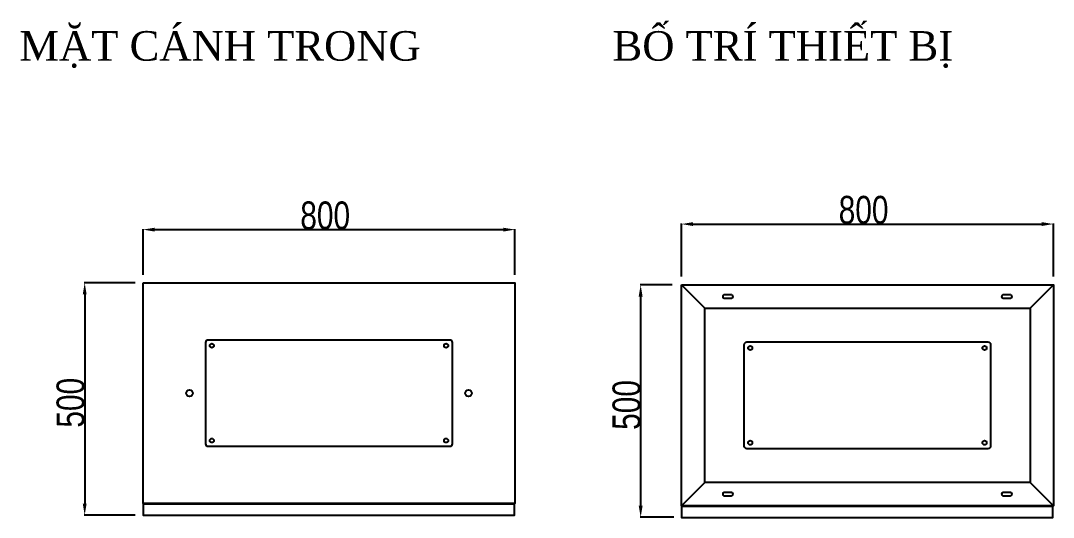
# Model space of a CAD drawing. Header units: inches. Extents: x 21 to 136330, y 8 to 58290.
# Drawn here: x 94135 to 96356, y 22665 to 23733 of the extents above; entities that cross this region are included whole.
import ezdxf

# ---------------------------------------------------------------- set-up
doc = ezdxf.new("R2010")
doc.units = ezdxf.units.IN
doc.header["$MEASUREMENT"] = 0
doc.layers.add('1-EMC-ACESS', color=4, linetype='Continuous')
doc.layers.add('@.DM. KÍCH THƯỚC', color=8, linetype='Continuous', transparency=0.2)
doc.layers.add('@.DM. KÍCH THƯỚC @ 1', color=8, linetype='Continuous', transparency=0.2)
doc.styles.add('ARIAL', font='arial.ttf')
doc.styles.add('roman', font='roman.shx', dxfattribs={"width": 0.8})
doc.dimstyles.new('Kích thước Duy Mạnh', dxfattribs={"dimtxt": 30, "dimasz": 25, "dimexe": 1.25, "dimexo": 20, "dimtad": 1, "dimdec": 1, "dimtxsty": 'roman', "dimcen": 2.5, "dimclrd": 8, "dimclre": 8, "dimclrt": 2, "dimadec": 0, "dimazin": 0, "dimtfac": 1, "dimtdec": 1, "dimtix": 1, "dimtmove": 0, "dimatfit": 3, "dimfxl": 1, "dimtfillclr": 1, "dimarcsym": 0})

# ---------------------------------------------------------------- blocks, each defined once
blk = doc.blocks.new('*D1585')
at = {"layer": '@.DM. KÍCH THƯỚC', "color": 8, "lineweight": -2, "transparency": 16777216}
for p, q in [((94398.2, 23186.5), (94398.2, 23285)), ((95198.2, 23186.5), (95198.2, 23285))]:
    blk.add_line(p, q, dxfattribs=at)
at = {"layer": '@.DM. KÍCH THƯỚC', "lineweight": -2, "transparency": 16777216}
blk.add_line((94423.2, 23283.8), (95173.2, 23283.8), dxfattribs=at)
at = {"layer": '@.DM. KÍCH THƯỚC', "transparency": 16777216}
for points in [[(94423.2, 23287.9), (94423.2, 23279.6), (94398.2, 23283.8)], [(95173.2, 23287.9), (95173.2, 23279.6), (95198.2, 23283.8)]]:
    blk.add_solid(points, dxfattribs=at)
at = {"layer": 'Defpoints', "color": 0, "transparency": 16777216}
for p in [(95198.2, 23283.8), (94398.2, 23166.5), (95198.2, 23166.5)]:
    blk.add_point(p, dxfattribs=at)
at = {"layer": '@.DM. KÍCH THƯỚC', "color": 2, "transparency": 16777216, "insert": (94736.5, 23344.4), "char_height": 60, "attachment_point": 1, "style": 'roman'}
blk.add_mtext('800', dxfattribs=at)
blk = doc.blocks.new('*D1586')
at = {"layer": '@.DM. KÍCH THƯỚC', "color": 8, "lineweight": -2, "transparency": 16777216}
for p, q in [((94381.2, 23169.5), (94271.5, 23169.5)), ((94381.2, 22669.5), (94271.5, 22669.5))]:
    blk.add_line(p, q, dxfattribs=at)
at = {"layer": '@.DM. KÍCH THƯỚC', "lineweight": -2, "transparency": 16777216}
blk.add_line((94272.7, 23144.5), (94272.7, 22694.5), dxfattribs=at)
at = {"layer": '@.DM. KÍCH THƯỚC', "transparency": 16777216}
for points in [[(94268.6, 23144.5), (94276.9, 23144.5), (94272.7, 23169.5)], [(94268.6, 22694.5), (94276.9, 22694.5), (94272.7, 22669.5)]]:
    blk.add_solid(points, dxfattribs=at)
at = {"layer": 'Defpoints', "color": 0, "transparency": 16777216}
for p in [(94401.2, 23169.5), (94272.7, 22669.5), (94401.2, 22669.5)]:
    blk.add_point(p, dxfattribs=at)
at = {"layer": '@.DM. KÍCH THƯỚC', "color": 2, "transparency": 16777216, "insert": (94212.1, 22857.8), "char_height": 60, "attachment_point": 1, "rotation": 90, "style": 'roman'}
blk.add_mtext('500', dxfattribs=at)
blk = doc.blocks.new('*D1587')
at = {"layer": '@.DM. KÍCH THƯỚC', "color": 8, "lineweight": -2, "transparency": 16777216}
for p, q in [((95536.3, 23164.8), (95467.3, 23164.8)), ((95540.3, 22664.8), (95467.3, 22664.8))]:
    blk.add_line(p, q, dxfattribs=at)
at = {"layer": '@.DM. KÍCH THƯỚC', "lineweight": -2, "transparency": 16777216}
blk.add_line((95468.6, 23139.8), (95468.6, 22689.8), dxfattribs=at)
at = {"layer": '@.DM. KÍCH THƯỚC', "transparency": 16777216}
for points in [[(95464.4, 23139.8), (95472.8, 23139.8), (95468.6, 23164.8)], [(95464.4, 22689.8), (95472.8, 22689.8), (95468.6, 22664.8)]]:
    blk.add_solid(points, dxfattribs=at)
at = {"layer": 'Defpoints', "color": 0, "transparency": 16777216}
for p in [(95556.3, 23164.8), (95468.6, 22664.8), (95560.3, 22664.8)]:
    blk.add_point(p, dxfattribs=at)
at = {"layer": '@.DM. KÍCH THƯỚC', "color": 2, "transparency": 16777216, "insert": (95408, 22853), "char_height": 60, "attachment_point": 1, "rotation": 90, "style": 'roman'}
blk.add_mtext('500', dxfattribs=at)
blk = doc.blocks.new('*D1588')
at = {"layer": '@.DM. KÍCH THƯỚC', "color": 8, "lineweight": -2, "transparency": 16777216}
for p, q in [((95556.3, 23183.1), (95556.3, 23297)), ((96356.3, 23183.1), (96356.3, 23297))]:
    blk.add_line(p, q, dxfattribs=at)
at = {"layer": '@.DM. KÍCH THƯỚC', "lineweight": -2, "transparency": 16777216}
blk.add_line((95581.3, 23295.7), (96331.3, 23295.7), dxfattribs=at)
at = {"layer": '@.DM. KÍCH THƯỚC', "transparency": 16777216}
for points in [[(95581.3, 23299.9), (95581.3, 23291.6), (95556.3, 23295.7)], [(96331.3, 23299.9), (96331.3, 23291.6), (96356.3, 23295.7)]]:
    blk.add_solid(points, dxfattribs=at)
at = {"layer": 'Defpoints', "color": 0, "transparency": 16777216}
for p in [(96356.3, 23295.7), (95556.3, 23163.1), (96356.3, 23163.1)]:
    blk.add_point(p, dxfattribs=at)
at = {"layer": '@.DM. KÍCH THƯỚC', "color": 2, "transparency": 16777216, "insert": (95894.6, 23356.4), "char_height": 60, "attachment_point": 1, "style": 'roman'}
blk.add_mtext('800', dxfattribs=at)

msp = doc.modelspace()

# ---------------------------------------------------------------- linework, layer by layer
for p, q in [((95606.2927, 23114.7533), (95556.2927, 23164.7533)), ((96356.2927, 23164.7533), (96306.2927, 23114.7533)), ((95556.2927, 22689.7533), (95606.2927, 22739.7533)), ((96306.2927, 22739.7533), (96356.2927, 22689.7533))]:
    msp.add_line(p, q)
for points in [[(94398.1991, 23169.5126), (95198.1991, 23169.5126), (95198.1991, 22694.5126), (94398.1991, 22694.5126)], [(95556.2927, 23164.7533), (96356.2927, 23164.7533), (96356.2927, 22689.7533), (95556.2927, 22689.7533)], [(95606.2927, 23114.7533), (96306.2927, 23114.7533), (96306.2927, 22739.7533), (95606.2927, 22739.7533)], [(95197.1991, 22693.0126), (94398.1991, 22693.0126), (94398.1991, 22669.5126), (95197.1991, 22669.5126)], [(96355.2927, 22688.2533), (95556.2927, 22688.2533), (95556.2927, 22664.7533), (96355.2927, 22664.7533)]]:
    msp.add_lwpolyline(points, close=True)
for points in [[(95650.2927, 23144.2533), (95656.2927, 23144.2533), (95662.2927, 23144.2533, -1), (95662.2927, 23135.2533), (95656.2927, 23135.2533), (95650.2927, 23135.2533, -1)], [(96250.2927, 23144.2533), (96256.2927, 23144.2533), (96262.2927, 23144.2533, -1), (96262.2927, 23135.2533), (96256.2927, 23135.2533), (96250.2927, 23135.2533, -1)], [(95057.1991, 23047.0126, -0.414213562), (95063.1991, 23041.0126), (95063.1991, 22823.0126, -0.414213562), (95057.1991, 22817.0126), (94539.1991, 22817.0126, -0.414213562), (94533.1991, 22823.0126), (94533.1991, 23041.0126, -0.414213562), (94539.1991, 23047.0126)], [(95697.2927, 22812.2533, -0.414213562), (95691.2927, 22818.2533), (95691.2927, 23036.2533, -0.414213562), (95697.2927, 23042.2533), (96215.2927, 23042.2533, -0.414213562), (96221.2927, 23036.2533), (96221.2927, 22818.2533, -0.414213562), (96215.2927, 22812.2533)], [(95656.2927, 22710.2533), (95650.2927, 22710.2533, -1), (95650.2927, 22719.2533), (95656.2927, 22719.2533), (95662.2927, 22719.2533, -1), (95662.2927, 22710.2533)], [(96256.2927, 22710.2533), (96250.2927, 22710.2533, -1), (96250.2927, 22719.2533), (96256.2927, 22719.2533), (96262.2927, 22719.2533, -1), (96262.2927, 22710.2533)]]:
    msp.add_lwpolyline(points, format="xyb", close=True)
for centre, radius in [((94546.1991, 23034.0126), 4.5), ((95050.1991, 23034.0126), 4.5), ((95704.2927, 23029.2533), 4.5), ((96208.2927, 23029.2533), 4.5), ((94498.1991, 22932.0126), 7), ((95098.1991, 22932.0126), 7), ((94546.1991, 22830.0126), 4.5), ((95050.1991, 22830.0126), 4.5), ((95704.2927, 22825.2533), 4.5), ((96208.2927, 22825.2533), 4.5)]:
    msp.add_circle(centre, radius)

# ---------------------------------------------------------------- texts
at = {"layer": '1-EMC-ACESS', "color": 1, "linetype": 'ByBlock', "lineweight": -2, "char_height": 63.504, "width": 972.626469, "attachment_point": 2, "style": 'ARIAL'}
for s, insert in [('{\\fTimes New Roman|b0|i0|c0|p18;\\C7;MẶT CÁNH TRONG}', (94563.846, 23710.8428)), ('{\\fTimes New Roman|b0|i0|c0|p18;\\C7;BỐ TRÍ THIẾT BỊ}', (95774.4204, 23710.8428))]:
    msp.add_mtext(s, dxfattribs=dict(at, insert=insert))

# ---------------------------------------------------------------- dimensions: what is measured, and where the dimension line sits
at = {"layer": '@.DM. KÍCH THƯỚC @ 1'}
dim = msp.add_linear_dim(base=(96356.2927, 23295.7406), p1=(95556.2927, 23163.0533), p2=(96356.2927, 23163.0533), dimstyle='Kích thước Duy Mạnh', override={"dimscale": 1, "dimtxt": 60, "dimdec": 0, "dimclrd": 256, "dimtdec": 0, "dimtix": 1, "dimtofl": 0, "dimtmove": 0, "dimatfit": 1}, dxfattribs=at)
dim.commit()
dim.dimension.update_dxf_attribs({"geometry": '*D1588', "text_midpoint": (95956.2927, 23295.7406), "dimtype": 128})
for base, p1, p2, angle, picture, middle in [((95198.1991, 23283.7777), (94398.1991, 23166.5126), (95198.1991, 23166.5126), 180, '*D1585', (94798.1991, 23283.7777)), ((94272.722, 22669.5126), (94401.1991, 23169.5126), (94401.1991, 22669.5126), 270, '*D1586', (94272.722, 22919.5126)), ((95468.5888, 22664.7533), (95556.2927, 23164.7533), (95560.2927, 22664.7533), 270, '*D1587', (95468.5888, 22914.7533))]:
    dim = msp.add_linear_dim(base=base, p1=p1, p2=p2, angle=angle, dimstyle='Kích thước Duy Mạnh', override={"dimscale": 1, "dimtxt": 60, "dimdec": 0, "dimclrd": 256, "dimtdec": 0, "dimtix": 1, "dimtofl": 0, "dimtmove": 0, "dimatfit": 1}, dxfattribs=at)
    dim.commit()
    dim.dimension.update_dxf_attribs({"geometry": picture, "text_midpoint": middle, "dimtype": 128})

doc.saveas('drawing.dxf')
